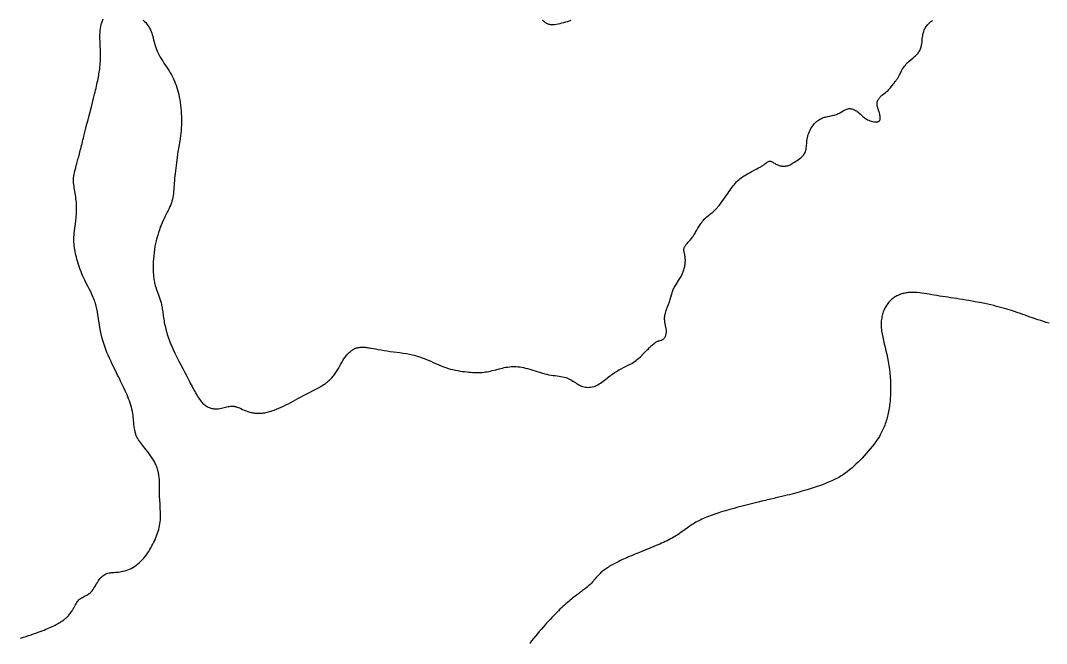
# Model space of a CAD drawing. Header units: millimetres. Extents: x -2553 to 4935, y -927 to 8597.
# Drawn here: x -2553 to 1372, y -927 to 1454 of the extents above; entities that cross this region are included whole.
import ezdxf

# ---------------------------------------------------------------- set-up
doc = ezdxf.new("R2010")
doc.units = ezdxf.units.MM
doc.layers.add('176', color=7, linetype='Continuous')

msp = doc.modelspace()

# ---------------------------------------------------------------- linework, layer by layer
at = {"layer": '176', "elevation": 176}
for points in [[(-2553.2, -906.8), (-2542.3, -903.4), (-2532, -900.1), (-2522, -896.8), (-2512.5, -893.6), (-2503.3, -890.5), (-2494.6, -887.4), (-2486.2, -884.4), (-2478.2, -881.4), (-2470.5, -878.4), (-2463.2, -875.6), (-2456.2, -872.7), (-2449.6, -869.9), (-2443.3, -867.2), (-2437.3, -864.5), (-2431.6, -861.8), (-2426.2, -859.2), (-2421.1, -856.7), (-2416.3, -854.2), (-2411.7, -851.7), (-2407.4, -849.3), (-2403.3, -846.9), (-2399.5, -844.5), (-2395.9, -842.2), (-2392.5, -840), (-2389.3, -837.8), (-2386.3, -835.6), (-2383.5, -833.4), (-2380.9, -831.3), (-2378.5, -829.2), (-2376.2, -827.2), (-2374.1, -825.2), (-2372.1, -823.2), (-2370.2, -821.3), (-2368.5, -819.4), (-2365.4, -815.7), (-2362.6, -812.1), (-2360.2, -808.7), (-2357.9, -805.3), (-2355.9, -802.1), (-2353.9, -798.9), (-2352.1, -795.9), (-2350.4, -793), (-2348.7, -790.1), (-2347.2, -787.4), (-2345.7, -784.8), (-2343, -779.8), (-2340.4, -775.3), (-2337.9, -771.1), (-2335.4, -767.2), (-2332.9, -763.7), (-2330.2, -760.6), (-2327.2, -757.8), (-2323.9, -755.3), (-2320.4, -753), (-2316.5, -750.9), (-2312.5, -748.9), (-2308.3, -746.9), (-2304.1, -744.8), (-2299.8, -742.6), (-2295.4, -740), (-2291.2, -737.2), (-2287, -733.9), (-2285, -732), (-2283, -730), (-2281.1, -727.9), (-2279.2, -725.7), (-2275.6, -720.9), (-2272, -715.8), (-2268.6, -710.4), (-2262, -699.4), (-2258.7, -693.9), (-2255.5, -688.6), (-2252.2, -683.7), (-2248.9, -679.1), (-2247.2, -677), (-2245.5, -675), (-2243.7, -673.1), (-2242, -671.4), (-2238.4, -668.3), (-2234.6, -665.6), (-2230.8, -663.3), (-2226.8, -661.4), (-2222.7, -659.9), (-2218.5, -658.6), (-2214.1, -657.5), (-2209.5, -656.7), (-2204.7, -656.1), (-2199.7, -655.6), (-2194.6, -655.2), (-2189.2, -654.8), (-2183.8, -654.4), (-2178.2, -653.9), (-2172.4, -653.3), (-2166.6, -652.4), (-2160.6, -651.3), (-2154.5, -649.9), (-2148.4, -648), (-2142.2, -645.8), (-2135.9, -643.1), (-2129.6, -639.9), (-2123.3, -636.3), (-2117.1, -632.4), (-2110.9, -628), (-2104.8, -623.3), (-2098.8, -618.3), (-2093, -612.9), (-2087.4, -607.2), (-2081.9, -601.3), (-2076.7, -595.1), (-2071.7, -588.6), (-2067, -582), (-2062.4, -575.2), (-2058.1, -568.3), (-2054, -561.3), (-2050.1, -554.2), (-2046.4, -547.1), (-2043, -540), (-2039.7, -532.9), (-2036.6, -525.9), (-2033.7, -519), (-2031, -512.1), (-2028.6, -505.2), (-2026.3, -498.3), (-2024.3, -491.3), (-2022.6, -484.3), (-2021, -477.2), (-2019.8, -469.9), (-2018.8, -462.5), (-2018.1, -454.8), (-2017.8, -446.9), (-2017.6, -438.8), (-2017.7, -430.5), (-2018, -422), (-2018.4, -413.3), (-2018.9, -404.5), (-2019.4, -395.5), (-2020.4, -377.1), (-2020.8, -367.8), (-2021, -358.4), (-2021.1, -339.4), (-2021.2, -320.4), (-2021.4, -310.9), (-2021.9, -301.5), (-2022.7, -292.2), (-2023.8, -282.9), (-2024.6, -278.3), (-2025.4, -273.8), (-2026.4, -269.2), (-2027.6, -264.8), (-2028.9, -260.3), (-2030.3, -255.9), (-2031.9, -251.6), (-2033.7, -247.3), (-2035.6, -243), (-2037.6, -238.8), (-2041.9, -230.6), (-2046.5, -222.6), (-2051.5, -214.8), (-2056.6, -207.4), (-2061.8, -200.2), (-2067, -193.4), (-2072.1, -186.9), (-2077.1, -180.7), (-2081.9, -174.9), (-2086.4, -169.4), (-2090.6, -164.2), (-2094.6, -159), (-2098.3, -153.9), (-2101.8, -148.8), (-2104.9, -143.6), (-2107.7, -138.1), (-2110.2, -132.5), (-2111.3, -129.5), (-2112.4, -126.4), (-2113.3, -123.3), (-2114.2, -120), (-2115, -116.6), (-2115.7, -113.1), (-2117, -105.7), (-2118.1, -98.1), (-2119, -90.2), (-2119.9, -82), (-2120.8, -73.7), (-2122.7, -56.8), (-2123.9, -48.4), (-2125.3, -40), (-2127.1, -31.7), (-2129.1, -23.6), (-2131.3, -15.6), (-2133.9, -7.6), (-2136.6, 0.2), (-2139.5, 7.9), (-2142.5, 15.5), (-2145.7, 23.1), (-2152.4, 38.1), (-2159.3, 52.9), (-2166.3, 67.8), (-2170, 75.3), (-2173.7, 83), (-2177.6, 90.8), (-2181.5, 98.9), (-2185.6, 107.2), (-2189.9, 115.8), (-2194.2, 124.7), (-2198.8, 134), (-2203.5, 143.6), (-2208.2, 153.6), (-2213, 163.9), (-2217.7, 174.5), (-2222.3, 185.4), (-2226.8, 196.6), (-2231.1, 208), (-2235, 219.6), (-2238.7, 231.4), (-2241.9, 243.5), (-2244.8, 255.7), (-2247.3, 268), (-2249.5, 280.3), (-2251.5, 292.6), (-2253.3, 304.9), (-2255.2, 317), (-2257.1, 328.9), (-2259.1, 340.5), (-2261.4, 351.8), (-2262.6, 357.3), (-2263.9, 362.8), (-2265.3, 368.1), (-2266.8, 373.2), (-2268.4, 378.3), (-2270, 383.3), (-2273.6, 392.9), (-2277.5, 402.2), (-2281.6, 411.1), (-2285.8, 419.8), (-2290.1, 428.3), (-2294.4, 436.6), (-2302.9, 453), (-2307, 461.1), (-2310.9, 469.3), (-2314.6, 477.4), (-2318.1, 485.6), (-2321.4, 493.7), (-2324.5, 501.9), (-2327.4, 509.9), (-2330.2, 518), (-2332.7, 525.9), (-2335.1, 533.7), (-2337.3, 541.5), (-2339.3, 549.1), (-2341.1, 556.6), (-2342.8, 563.9), (-2344.3, 571.2), (-2345.6, 578.4), (-2346.7, 585.4), (-2347.6, 592.4), (-2348.2, 599.4), (-2348.7, 606.3), (-2348.9, 613.2), (-2348.9, 620.1), (-2348.7, 626.9), (-2348.2, 633.8), (-2347.6, 640.7), (-2346.8, 647.6), (-2345, 661.6), (-2343.1, 675.8), (-2341.2, 690.2), (-2340.5, 697.6), (-2339.8, 705.1), (-2339.4, 712.6), (-2339, 720.2), (-2338.8, 727.8), (-2338.7, 735.5), (-2338.8, 743.1), (-2339.1, 750.7), (-2339.5, 758.2), (-2340.1, 765.7), (-2340.9, 773), (-2341.8, 780.2), (-2342.8, 787.3), (-2344, 794.3), (-2346.3, 807.9), (-2347.4, 814.6), (-2348.4, 821.1), (-2349.2, 827.6), (-2349.8, 834.1), (-2350.2, 840.5), (-2350.2, 846.8), (-2349.8, 853.1), (-2349.1, 859.5), (-2348, 866), (-2346.7, 872.7), (-2345.1, 879.8), (-2344.1, 883.4), (-2343.2, 887.2), (-2342.1, 891.1), (-2341, 895.1), (-2339.9, 899.2), (-2338.7, 903.5), (-2337.4, 908), (-2336.1, 912.6), (-2334.8, 917.4), (-2333.4, 922.4), (-2332, 927.6), (-2330.5, 933.1), (-2329, 938.7), (-2327.5, 944.5), (-2325.9, 950.6), (-2324.3, 956.8), (-2322.7, 963.2), (-2321.1, 969.7), (-2319.4, 976.4), (-2317.7, 983.3), (-2315.9, 990.4), (-2314.2, 997.5), (-2312.4, 1004.8), (-2310.5, 1012.2), (-2306.8, 1027.4), (-2302.9, 1043), (-2298.9, 1058.9), (-2294.8, 1075), (-2290.6, 1091.4), (-2282.2, 1124.4), (-2277.9, 1140.8), (-2273.8, 1157), (-2269.9, 1172.9), (-2267.9, 1180.7), (-2266.1, 1188.4), (-2264.3, 1195.9), (-2262.6, 1203.4), (-2260.9, 1210.6), (-2259.3, 1217.8), (-2257.9, 1224.7), (-2256.5, 1231.4), (-2255.2, 1238), (-2254, 1244.3), (-2252.9, 1250.4), (-2252, 1256.3), (-2251.1, 1262.1), (-2250.3, 1267.6), (-2249.6, 1273), (-2249.1, 1278.2), (-2248.5, 1283.2), (-2248.1, 1288.1), (-2247.8, 1292.9), (-2247.5, 1297.6), (-2247.1, 1306.6), (-2246.9, 1315.4), (-2246.9, 1323.8), (-2247.1, 1332.2), (-2247.4, 1340.5), (-2248.2, 1357.2), (-2248.9, 1374), (-2249.2, 1382.4), (-2249.3, 1390.8), (-2249.2, 1399.1), (-2248.9, 1407.3), (-2248.3, 1415.4), (-2247.4, 1423.4), (-2246.1, 1431.2), (-2244.5, 1438.9), (-2242.4, 1446.3), (-2240.1, 1453.5), (-2237.4, 1460.5)], [(-2083.5, 1456), (-2078.6, 1451), (-2074, 1446), (-2069.8, 1440.8), (-2065.9, 1435.5), (-2062.3, 1430), (-2059.1, 1424.4), (-2056.2, 1418.6), (-2053.6, 1412.6), (-2051.3, 1406.4), (-2049.3, 1400.1), (-2047.4, 1393.5), (-2045.7, 1386.8), (-2044, 1379.9), (-2042.2, 1372.9), (-2040.3, 1365.8), (-2038.3, 1358.6), (-2035.9, 1351.3), (-2033.3, 1344), (-2030.2, 1336.6), (-2026.6, 1329.2), (-2022.7, 1321.7), (-2018.4, 1314.2), (-2013.8, 1306.7), (-2009.1, 1299.2), (-2004.2, 1291.6), (-1994.4, 1276.5), (-1989.5, 1268.9), (-1984.8, 1261.3), (-1980.3, 1253.7), (-1976, 1246.1), (-1972, 1238.4), (-1968.2, 1230.7), (-1964.6, 1222.8), (-1961.3, 1214.8), (-1958.1, 1206.5), (-1955.2, 1198), (-1952.5, 1189.3), (-1950, 1180.3), (-1947.8, 1170.9), (-1945.7, 1161.1), (-1943.8, 1151), (-1942.2, 1140.7), (-1940.8, 1130.1), (-1939.6, 1119.4), (-1938.6, 1108.5), (-1937.9, 1097.6), (-1937.5, 1086.7), (-1937.3, 1075.8), (-1937.3, 1065), (-1937.7, 1054.3), (-1938.3, 1043.8), (-1939.1, 1033.4), (-1940.1, 1023.1), (-1941.3, 1012.9), (-1944.1, 992.7), (-1947.3, 972.5), (-1950.6, 952.1), (-1953.8, 931.3), (-1956.8, 910.5), (-1958.2, 900.2), (-1959.5, 889.9), (-1960.7, 879.8), (-1961.8, 869.9), (-1962.8, 860.2), (-1963.7, 850.7), (-1964.5, 841.6), (-1965.1, 832.8), (-1965.7, 824.3), (-1966.2, 816.1), (-1966.8, 808.1), (-1967.4, 800.4), (-1968.2, 792.8), (-1969.2, 785.4), (-1970.4, 778.2), (-1971.9, 771), (-1973.8, 763.9), (-1976, 756.9), (-1978.6, 749.9), (-1981.5, 742.8), (-1984.7, 735.7), (-1988.2, 728.5), (-1991.8, 721.1), (-1995.6, 713.6), (-1999.5, 705.9), (-2003.4, 698), (-2007.2, 689.7), (-2011.1, 681.2), (-2014.8, 672.4), (-2018.4, 663.2), (-2021.9, 653.7), (-2025.2, 643.8), (-2028.3, 633.7), (-2031.3, 623.3), (-2034, 612.6), (-2036.4, 601.6), (-2038.6, 590.4), (-2040.6, 578.9), (-2042.2, 567.1), (-2043.5, 555.2), (-2044.6, 543.2), (-2045.3, 531.1), (-2045.6, 519.2), (-2045.7, 507.4), (-2045.4, 495.9), (-2045.2, 490.3), (-2044.8, 484.8), (-2044.4, 479.4), (-2043.9, 474.1), (-2043.3, 469), (-2042.6, 464), (-2041.9, 459.2), (-2041, 454.5), (-2040.1, 450), (-2039.1, 445.8), (-2038, 441.6), (-2036.9, 437.6), (-2034.4, 430), (-2031.8, 422.7), (-2029.1, 415.7), (-2023.6, 401.7), (-2021, 394.5), (-2018.5, 387), (-2017.3, 383.1), (-2016.1, 379.1), (-2015.1, 374.9), (-2014.1, 370.5), (-2013.2, 366), (-2012.3, 361.3), (-2011.5, 356.5), (-2010.7, 351.5), (-2009.9, 346.3), (-2009.2, 341), (-2008.4, 335.6), (-2007.6, 330), (-2006.8, 324.3), (-2005.9, 318.5), (-2005, 312.5), (-2003.9, 306.4), (-2002.9, 300.2), (-2001.7, 293.9), (-2000.3, 287.5), (-1998.9, 281), (-1997.3, 274.4), (-1995.6, 267.7), (-1993.7, 260.9), (-1991.7, 254), (-1989.4, 247.1), (-1987, 240.1), (-1984.4, 233), (-1981.6, 225.8), (-1978.7, 218.6), (-1975.6, 211.4), (-1969.1, 196.8), (-1962.1, 182.1), (-1954.9, 167.3), (-1947.4, 152.6), (-1939.8, 138), (-1932.2, 123.6), (-1924.7, 109.3), (-1917.4, 95.3), (-1910.3, 81.6), (-1906.9, 74.9), (-1903.5, 68.3), (-1900.1, 61.8), (-1896.8, 55.5), (-1893.5, 49.3), (-1890.3, 43.3), (-1887.1, 37.5), (-1883.9, 31.8), (-1880.7, 26.3), (-1877.5, 21.1), (-1874.3, 16), (-1871.2, 11.2), (-1868, 6.6), (-1864.8, 2.2), (-1861.6, -1.8), (-1858.4, -5.6), (-1855.1, -9.2), (-1851.8, -12.4), (-1848.5, -15.3), (-1845.1, -17.9), (-1841.7, -20.2), (-1838.3, -22.3), (-1834.8, -24), (-1831.3, -25.5), (-1827.9, -26.8), (-1824.4, -27.8), (-1820.9, -28.6), (-1817.4, -29.3), (-1814, -29.7), (-1810.5, -30), (-1807.1, -30.1), (-1803.8, -30.1), (-1797.2, -29.6), (-1790.8, -28.8), (-1784.6, -27.8), (-1778.8, -26.5), (-1773.4, -25.3), (-1768.3, -24), (-1763.4, -22.8), (-1758.8, -21.8), (-1754.2, -20.9), (-1749.7, -20.3), (-1745.3, -19.9), (-1740.8, -20), (-1736.1, -20.4), (-1733.8, -20.8), (-1731.3, -21.2), (-1728.9, -21.9), (-1726.3, -22.6), (-1723.7, -23.5), (-1721, -24.5), (-1715.4, -26.8), (-1709.6, -29.3), (-1703.5, -32.1), (-1697.1, -34.9), (-1690.4, -37.6), (-1683.4, -40.2), (-1676.2, -42.6), (-1672.5, -43.6), (-1668.7, -44.5), (-1664.9, -45.4), (-1661, -46), (-1657, -46.6), (-1652.9, -46.9), (-1648.8, -47.2), (-1644.7, -47.2), (-1640.4, -47.2), (-1636.2, -47), (-1631.8, -46.7), (-1627.5, -46.2), (-1623.1, -45.6), (-1618.6, -44.9), (-1609.7, -43.2), (-1600.7, -40.9), (-1591.6, -38.3), (-1582.5, -35.3), (-1573.4, -31.9), (-1564.3, -28.2), (-1555.3, -24.2), (-1546.3, -19.9), (-1537.4, -15.4), (-1528.4, -10.8), (-1519.4, -5.9), (-1510.3, -0.9), (-1501.2, 4.1), (-1491.9, 9.2), (-1482.5, 14.3), (-1472.9, 19.5), (-1463.1, 24.5), (-1453.1, 29.5), (-1433.1, 39.6), (-1423.3, 44.7), (-1413.6, 50), (-1404.1, 55.4), (-1395, 61), (-1390.6, 64), (-1386.4, 66.9), (-1382.2, 70), (-1378.2, 73.1), (-1374.4, 76.3), (-1370.7, 79.6), (-1367.2, 83), (-1363.8, 86.5), (-1360.6, 90.1), (-1357.6, 93.7), (-1354.6, 97.4), (-1351.8, 101.1), (-1346.5, 108.7), (-1341.6, 116.4), (-1337, 124.1), (-1332.5, 131.8), (-1328.3, 139.4), (-1324, 146.8), (-1319.8, 154), (-1315.5, 160.9), (-1311, 167.4), (-1306.3, 173.5), (-1301.5, 179.2), (-1299, 181.9), (-1296.5, 184.5), (-1293.9, 186.9), (-1291.2, 189.2), (-1288.5, 191.4), (-1285.7, 193.4), (-1282.9, 195.3), (-1279.9, 197), (-1277, 198.6), (-1273.9, 200), (-1270.8, 201.3), (-1267.6, 202.4), (-1264.3, 203.3), (-1260.9, 204.1), (-1257.4, 204.7), (-1253.9, 205.1), (-1250.3, 205.4), (-1246.5, 205.5), (-1242.7, 205.4), (-1238.8, 205.3), (-1234.8, 205), (-1230.7, 204.6), (-1226.5, 204.1), (-1222.2, 203.5), (-1217.8, 202.8), (-1213.3, 202), (-1204, 200.4), (-1194.3, 198.6), (-1184.1, 196.7), (-1173.4, 194.8), (-1162.3, 193), (-1150.7, 191.3), (-1138.8, 189.6), (-1126.6, 188), (-1101.7, 184.7), (-1089.3, 182.9), (-1076.9, 180.9), (-1064.7, 178.6), (-1052.8, 176.1), (-1047, 174.7), (-1041.3, 173.3), (-1035.7, 171.7), (-1030.2, 170.1), (-1024.8, 168.3), (-1019.6, 166.5), (-1009.3, 162.7), (-999.4, 158.6), (-989.8, 154.5), (-980.4, 150.2), (-971.2, 146), (-962.1, 141.8), (-953, 137.8), (-944, 134), (-935, 130.5), (-925.9, 127.3), (-916.7, 124.5), (-907.5, 121.9), (-898.4, 119.6), (-889.3, 117.6), (-880.3, 115.8), (-871.4, 114.3), (-862.7, 113), (-854.1, 111.9), (-845.8, 110.9), (-837.8, 110.1), (-830, 109.5), (-822.5, 109), (-815.1, 108.7), (-808, 108.6), (-801, 108.6), (-794.2, 108.9), (-787.4, 109.3), (-780.8, 109.9), (-774.2, 110.7), (-767.6, 111.7), (-761, 112.9), (-754.4, 114.3), (-747.9, 115.9), (-734.7, 119.2), (-721.6, 122.7), (-708.6, 125.9), (-702.1, 127.3), (-695.7, 128.6), (-689.2, 129.7), (-682.7, 130.5), (-676.2, 131.2), (-669.7, 131.5), (-663.1, 131.6), (-656.4, 131.5), (-649.5, 131), (-642.5, 130.2), (-635.4, 129.1), (-628, 127.7), (-620.5, 125.9), (-612.7, 123.8), (-604.8, 121.4), (-596.8, 118.9), (-580.4, 113.5), (-563.9, 108.3), (-555.6, 105.9), (-547.3, 103.7), (-539.2, 101.8), (-531.1, 100.2), (-523.1, 98.9), (-515.2, 97.7), (-507.6, 96.7), (-500.1, 95.7), (-492.8, 94.8), (-485.7, 93.7), (-479, 92.5), (-472.5, 91), (-466.3, 89.3), (-463.3, 88.3), (-460.4, 87.2), (-454.9, 84.8), (-449.6, 82.1), (-444.6, 79.2), (-439.7, 76.1), (-430.3, 69.9), (-425.7, 66.9), (-421.2, 64), (-416.5, 61.3), (-411.8, 58.9), (-407, 56.8), (-402.1, 55.1), (-397, 53.7), (-391.9, 52.7), (-386.7, 52.1), (-381.4, 51.9), (-376.1, 52.1), (-370.8, 52.7), (-365.5, 53.7), (-360.1, 55.2), (-354.8, 57.1), (-349.5, 59.4), (-344.2, 62.1), (-339, 65.1), (-333.8, 68.4), (-328.7, 71.9), (-318.6, 79.3), (-308.9, 86.8), (-304.2, 90.5), (-299.6, 94.1), (-295.1, 97.5), (-290.6, 100.9), (-286.2, 104.1), (-281.8, 107.1), (-273.1, 113), (-268.7, 115.7), (-264.2, 118.3), (-259.7, 120.8), (-255, 123.2), (-245.5, 127.8), (-235.5, 132.4), (-230.4, 134.9), (-225.2, 137.5), (-219.9, 140.3), (-214.5, 143.4), (-209.1, 146.8), (-203.6, 150.6), (-198, 154.7), (-192.4, 159.2), (-186.8, 164.1), (-181.2, 169.1), (-170.3, 179.5), (-165.1, 184.8), (-160, 189.9), (-155.2, 194.8), (-150.6, 199.5), (-146.3, 203.8), (-144.2, 205.8), (-142.2, 207.8), (-138.5, 211.3), (-135.1, 214.5), (-131.9, 217.4), (-128.9, 219.9), (-126.1, 222.1), (-123.4, 224), (-120.9, 225.6), (-118.5, 226.9), (-116.2, 228.1), (-113.9, 229), (-111.7, 229.7), (-109.5, 230.2), (-105.3, 231.2), (-101.3, 232.1), (-99.4, 232.7), (-97.6, 233.5), (-95.8, 234.4), (-94, 235.6), (-92.4, 237.1), (-90.8, 238.9), (-89.3, 240.9), (-87.8, 243.1), (-86.6, 245.5), (-85.4, 248), (-84.4, 250.7), (-83.5, 253.5), (-82.7, 256.3), (-82.2, 259.1), (-81.8, 261.9), (-81.6, 264.8), (-81.6, 267.6), (-81.8, 270.4), (-82.4, 276.1), (-83.5, 281.9), (-84.7, 287.9), (-86.1, 294.2), (-87.3, 300.9), (-87.9, 304.3), (-88.3, 307.9), (-88.6, 311.6), (-88.7, 315.4), (-88.6, 319.3), (-88.3, 323.3), (-87.8, 327.5), (-87, 331.7), (-85.8, 336.1), (-84.5, 340.6), (-82.9, 345.2), (-81.2, 349.9), (-77.5, 359.3), (-73.7, 368.8), (-70.2, 378.3), (-68.6, 382.9), (-67.2, 387.5), (-64.6, 396.4), (-62.3, 405.1), (-59.9, 413.6), (-58.6, 417.7), (-57.1, 421.8), (-55.5, 425.8), (-53.7, 429.7), (-51.7, 433.6), (-49.6, 437.4), (-45, 445), (-35.3, 460.3), (-30.5, 468.2), (-25.9, 476.3), (-21.7, 484.6), (-19.8, 488.8), (-18, 493.1), (-16.4, 497.3), (-14.9, 501.6), (-13.6, 505.9), (-12.5, 510.2), (-11.5, 514.5), (-10.7, 518.8), (-10.2, 523.1), (-9.7, 527.3), (-9.5, 531.5), (-9.4, 535.6), (-9.4, 539.6), (-9.6, 543.5), (-9.9, 547.3), (-10.3, 551), (-10.9, 554.6), (-11.5, 558), (-12.9, 564.4), (-13.6, 567.4), (-14.1, 570.3), (-14.6, 573.2), (-14.8, 576), (-14.9, 578.7), (-14.7, 581.3), (-14.1, 584), (-13.3, 586.6), (-12.1, 589.2), (-10.6, 591.7), (-8.9, 594.3), (-6.9, 596.8), (-2.7, 601.7), (1.9, 606.6), (6.3, 611.4), (10.4, 616.2), (14.3, 621), (17.9, 626.1), (19.8, 628.9), (21.7, 631.7), (23.6, 634.8), (25.5, 638), (27.6, 641.4), (29.7, 645), (31.9, 648.7), (34.2, 652.6), (38.8, 660.5), (43.6, 668.3), (46, 672.1), (48.4, 675.8), (50.8, 679.3), (53.1, 682.6), (55.5, 685.8), (57.9, 688.7), (60.3, 691.5), (62.7, 694.2), (67.7, 699.2), (73, 704), (78.8, 708.8), (81.8, 711.2), (85, 713.7), (88.4, 716.3), (91.8, 719.1), (95.4, 722.2), (99.1, 725.5), (103, 729.1), (107, 733.1), (111.2, 737.5), (113.4, 739.9), (115.5, 742.3), (117.7, 745), (120, 747.7), (124.6, 753.5), (129.3, 759.7), (134, 766.1), (143.5, 779.5), (152.9, 792.9), (157.5, 799.5), (161.9, 805.8), (166.1, 811.8), (170.2, 817.4), (174.2, 822.7), (178.1, 827.7), (182, 832.4), (186.1, 836.9), (190.3, 841.2), (194.7, 845.3), (199.4, 849.4), (204.4, 853.3), (209.9, 857.1), (212.8, 859.1), (215.8, 861), (222.2, 864.8), (229, 868.7), (235.9, 872.5), (243, 876.2), (257.1, 883.5), (263.9, 887.1), (270.3, 890.5), (273.4, 892.2), (276.4, 893.9), (279.2, 895.5), (281.9, 897.1), (284.4, 898.7), (286.8, 900.2), (289, 901.7), (291.1, 903.1), (293.1, 904.5), (294.9, 905.9), (298.3, 908.4), (301.3, 910.6), (304, 912.6), (306.5, 914.2), (308.8, 915.4), (311.1, 916.2), (313.3, 916.6), (315.6, 916.5), (317.9, 916), (320.4, 915.1), (322.9, 913.8), (325.5, 912.3), (328.2, 910.6), (334, 907), (337, 905.2), (340.1, 903.5), (343.3, 902), (346.6, 900.8), (350, 899.7), (353.5, 898.9), (356.9, 898.3), (360.4, 897.9), (363.8, 897.7), (367.1, 897.7), (370.3, 897.8), (373.4, 898), (376.2, 898.3), (378.9, 898.8), (381.3, 899.3), (383.6, 899.9), (385.7, 900.6), (387.6, 901.3), (391.3, 903.1), (394.9, 905.1), (398.8, 907.4), (400.8, 908.7), (403, 910), (405.3, 911.4), (407.7, 912.9), (412.8, 916), (418.1, 919.5), (423.7, 923.2), (429.3, 927.3), (432.2, 929.5), (434.9, 931.9), (437.6, 934.4), (440.2, 937.1), (442.7, 939.9), (444.9, 943), (447, 946.4), (448.8, 950), (450.4, 953.9), (451.6, 958.1), (452.6, 962.7), (453.3, 967.5), (453.9, 972.5), (454.4, 977.8), (454.9, 983.3), (455.5, 988.9), (456.1, 994.6), (456.9, 1000.4), (458, 1006.3), (459.4, 1012.2), (461.2, 1018.2), (463.3, 1024), (465.7, 1029.8), (468.4, 1035.4), (471.4, 1040.9), (474.5, 1046.2), (477.9, 1051.2), (481.4, 1055.9), (485, 1060.3), (488.7, 1064.3), (492.5, 1067.9), (496.2, 1071), (500, 1073.8), (503.8, 1076.2), (507.7, 1078.2), (511.5, 1080), (515.4, 1081.6), (519.4, 1082.9), (523.3, 1084.1), (527.3, 1085.1), (535.5, 1087), (543.8, 1088.7), (552.1, 1090.5), (560.3, 1092.7), (564.4, 1093.9), (568.4, 1095.3), (572.4, 1096.9), (576.3, 1098.6), (580.1, 1100.5), (583.8, 1102.6), (591.1, 1107), (598.2, 1111.1), (601.8, 1112.9), (605.4, 1114.5), (608.9, 1115.8), (612.5, 1116.8), (616.2, 1117.3), (619.8, 1117.4), (623.5, 1117.1), (627.2, 1116.4), (630.9, 1115.4), (634.5, 1114.1), (638.1, 1112.4), (641.6, 1110.6), (645, 1108.5), (648.4, 1106.2), (651.6, 1103.8), (654.7, 1101.3), (660.8, 1095.9), (666.8, 1090.3), (669.9, 1087.6), (673.1, 1084.8), (676.6, 1082.2), (680.2, 1079.6), (684.1, 1077.2), (688.2, 1074.9), (692.7, 1072.8), (697.3, 1070.9), (702.1, 1069.3), (706.8, 1068), (711.5, 1067.1), (716, 1066.4), (718.1, 1066.3), (720.2, 1066.2), (722.2, 1066.3), (724.1, 1066.5), (725.9, 1066.8), (727.5, 1067.2), (729, 1067.8), (730.4, 1068.4), (731.6, 1069.3), (732.7, 1070.2), (733.6, 1071.3), (734.4, 1072.5), (735, 1073.8), (735.5, 1075.2), (735.9, 1076.7), (736.2, 1078.3), (736.4, 1081.6), (736.3, 1085.3), (735.8, 1089), (735.1, 1092.9), (734.2, 1096.8), (733.2, 1100.7), (732.1, 1104.4), (730.9, 1108.1), (728.6, 1115), (727.6, 1118.2), (726.6, 1121.4), (725.8, 1124.5), (725.1, 1127.6), (724.6, 1130.6), (724.3, 1133.6), (724.3, 1136.5), (724.6, 1139.5), (725.2, 1142.4), (726, 1145.3), (727.1, 1148.2), (728.4, 1151), (729.9, 1153.8), (731.6, 1156.4), (733.5, 1159), (735.5, 1161.5), (737.6, 1163.8), (739.8, 1166), (742.1, 1168.1), (744.5, 1170.1), (749.6, 1173.9), (754.9, 1177.8), (757.6, 1179.9), (760.4, 1182.1), (763.3, 1184.6), (766.2, 1187.2), (769.1, 1190.2), (772.1, 1193.4), (775.1, 1196.8), (778, 1200.4), (783.7, 1207.6), (786.4, 1211.1), (789, 1214.5), (791.3, 1217.8), (793.5, 1220.7), (795.5, 1223.3), (797.2, 1225.6), (798.7, 1227.5), (800, 1229.2), (801.2, 1230.7), (802.3, 1232.1), (804.3, 1235), (805.3, 1236.7), (806.4, 1238.7), (807.6, 1240.9), (808.9, 1243.6), (810.5, 1246.7), (812.1, 1250.2), (814, 1254), (816.1, 1258.1), (818.3, 1262.3), (820.7, 1266.7), (823.4, 1271.1), (826.2, 1275.5), (829.2, 1279.9), (832.5, 1284.1), (835.9, 1288.1), (839.6, 1292), (843.3, 1295.6), (847.2, 1299.1), (855, 1305.7), (862.7, 1311.9), (866.3, 1314.9), (869.8, 1317.8), (873.1, 1320.8), (876.1, 1323.7), (878.8, 1326.7), (881.3, 1329.7), (883.6, 1332.8), (885.7, 1335.9), (887.5, 1339.1), (889.2, 1342.4), (890.6, 1345.8), (891.9, 1349.4), (892.9, 1353.1), (893.8, 1357), (894.6, 1361), (895.2, 1365.2), (896.2, 1373.8), (897.1, 1382.6), (898.2, 1391.5), (898.9, 1395.9), (899.7, 1400.3), (900.7, 1404.5), (901.9, 1408.7), (903.2, 1412.8), (904.7, 1416.7), (906.3, 1420.5), (908.1, 1424.2), (910, 1427.7), (912.1, 1431.1), (914.3, 1434.3), (916.7, 1437.4), (919.2, 1440.2), (921.8, 1442.9), (924.5, 1445.4), (927.4, 1447.8), (930.5, 1450.1), (933.6, 1452.3), (936.9, 1454.5)], [(-447.3, 1454.4), (-454.4, 1451.9), (-461.5, 1449.6), (-468.5, 1447.4), (-475.6, 1445.3), (-482.6, 1443.5), (-489.6, 1441.7), (-496.5, 1440.2), (-503.2, 1438.9), (-509.8, 1437.9), (-512.9, 1437.6), (-516, 1437.4), (-518.9, 1437.3), (-521.8, 1437.4), (-524.5, 1437.6), (-527.2, 1438), (-529.7, 1438.6), (-532.1, 1439.3), (-534.3, 1440.1), (-536.5, 1441.1), (-540.7, 1443.3), (-544.6, 1445.9), (-548.4, 1448.8), (-552.1, 1451.8), (-555.8, 1455)], [(1382.7, 297.1), (1371.8, 300.3), (1361, 303.5), (1350.4, 306.9), (1339.9, 310.3), (1329.6, 313.8), (1319.5, 317.3), (1309.6, 320.7), (1300, 324.1), (1290.6, 327.5), (1281.5, 330.7), (1272.6, 333.9), (1263.8, 336.9), (1246.7, 342.7), (1238, 345.5), (1229.3, 348.3), (1220.4, 351), (1211.3, 353.7), (1201.8, 356.3), (1191.9, 358.9), (1181.5, 361.5), (1170.7, 364.2), (1159.5, 366.8), (1148, 369.3), (1136.2, 371.9), (1124.2, 374.4), (1099.9, 379.1), (1075.6, 383.6), (1063.6, 385.6), (1051.8, 387.6), (1040.1, 389.5), (1028.6, 391.3), (1017.3, 393), (1006.2, 394.7), (995.3, 396.3), (984.5, 397.9), (974, 399.5), (963.6, 401.1), (953.4, 402.7), (943.3, 404.4), (933.5, 406.1), (923.8, 407.8), (914.3, 409.4), (904.9, 410.8), (895.7, 412.1), (886.7, 413.2), (877.7, 414.1), (869, 414.6), (860.3, 414.8), (851.7, 414.5), (843.3, 413.9), (839.2, 413.4), (835, 412.7), (830.9, 412), (826.9, 411.1), (822.9, 410.1), (819, 409), (815.1, 407.8), (811.2, 406.4), (807.5, 404.9), (803.7, 403.2), (800.1, 401.5), (796.5, 399.5), (793, 397.5), (789.6, 395.3), (786.2, 393), (783, 390.5), (779.8, 387.9), (776.7, 385.1), (773.7, 382.2), (770.8, 379.1), (768, 375.9), (765.3, 372.5), (762.7, 369), (760.2, 365.4), (757.8, 361.6), (755.6, 357.6), (753.5, 353.6), (751.5, 349.4), (749.6, 345.1), (747.9, 340.7), (746.4, 336.1), (745, 331.5), (743.7, 326.7), (742.7, 321.8), (741.8, 316.8), (741, 311.7), (740.4, 306.5), (740.1, 301.3), (739.8, 295.9), (739.8, 290.4), (740, 284.9), (740.4, 279.2), (740.9, 273.5), (741.7, 267.7), (742.5, 261.8), (743.5, 255.9), (744.6, 249.8), (745.9, 243.7), (748.6, 231.2), (751.6, 218.5), (754.8, 205.4), (758, 192.1), (761.1, 178.4), (764.1, 164.5), (766.8, 150.4), (769.2, 136), (771.2, 121.4), (772.9, 106.7), (774.1, 91.9), (775.1, 77.1), (775.6, 62.4), (775.8, 47.8), (775.6, 33.4), (775.1, 19.2), (774.7, 12.3), (774.2, 5.4), (773.7, -1.4), (773, -8.1), (772.2, -14.7), (771.4, -21.2), (770.4, -27.6), (769.4, -34), (768.3, -40.2), (767, -46.4), (765.7, -52.5), (764.3, -58.5), (762.7, -64.4), (761.1, -70.2), (759.3, -76), (757.5, -81.7), (755.5, -87.3), (753.5, -92.9), (751.3, -98.4), (749, -103.8), (746.6, -109.2), (744.1, -114.6), (741.4, -119.8), (738.7, -125), (735.8, -130.2), (732.9, -135.3), (726.6, -145.4), (719.9, -155.3), (713, -164.9), (705.7, -174.4), (698.2, -183.6), (690.6, -192.6), (682.8, -201.4), (674.9, -210), (667, -218.3), (659.1, -226.5), (651.3, -234.4), (643.4, -242.1), (635.4, -249.5), (627.3, -256.7), (618.9, -263.7), (610.3, -270.4), (601.4, -276.9), (592.2, -283.2), (587.4, -286.2), (582.5, -289.2), (577.5, -292.1), (572.3, -295), (567, -297.8), (561.6, -300.5), (550.5, -305.8), (539, -310.8), (527.3, -315.6), (515.4, -320.2), (503.4, -324.5), (491.5, -328.6), (479.8, -332.4), (468.4, -336), (457.3, -339.4), (451.9, -341), (446.6, -342.6), (441.5, -344.1), (436.5, -345.5), (426.7, -348.3), (417.2, -350.9), (398.6, -355.9), (389.2, -358.3), (379.6, -360.7), (369.6, -363.1), (364.4, -364.4), (359.2, -365.6), (353.7, -366.9), (348.1, -368.3), (342.4, -369.6), (336.4, -371), (330.3, -372.5), (324, -374), (317.6, -375.5), (311, -377), (304.2, -378.6), (297.4, -380.3), (283.3, -383.6), (268.7, -387.1), (253.8, -390.8), (238.6, -394.5), (223.1, -398.4), (207.5, -402.5), (191.7, -406.6), (176, -410.8), (160.3, -415.2), (144.7, -419.7), (129.3, -424.3), (114.3, -429.1), (99.8, -434), (92.7, -436.5), (85.7, -439), (78.9, -441.6), (72.2, -444.3), (65.8, -446.9), (59.5, -449.6), (53.4, -452.4), (47.5, -455.2), (41.8, -458), (36.4, -460.9), (31.2, -463.8), (26.1, -466.8), (21.2, -469.8), (16.5, -472.9), (7.3, -479), (-10.5, -491.7), (-19.5, -498.2), (-28.8, -504.7), (-33.6, -508), (-38.6, -511.3), (-43.7, -514.6), (-49.1, -517.9), (-54.6, -521.1), (-60.4, -524.4), (-66.5, -527.7), (-72.8, -531), (-79.3, -534.2), (-86.1, -537.5), (-93, -540.7), (-100.1, -544), (-107.4, -547.2), (-114.8, -550.4), (-129.9, -556.8), (-160.6, -569.4), (-176, -575.5), (-191.1, -581.6), (-198.4, -584.6), (-205.7, -587.6), (-212.8, -590.5), (-219.8, -593.4), (-226.6, -596.3), (-233.2, -599.2), (-239.6, -602), (-245.9, -604.9), (-252, -607.7), (-257.9, -610.4), (-263.6, -613.2), (-269.2, -615.9), (-274.6, -618.7), (-279.8, -621.4), (-284.8, -624.1), (-289.7, -626.8), (-294.4, -629.5), (-299, -632.2), (-303.3, -634.9), (-307.5, -637.5), (-311.5, -640.2), (-315.4, -642.9), (-319.1, -645.6), (-322.6, -648.2), (-325.9, -650.9), (-329.1, -653.6), (-332.1, -656.3), (-335, -659), (-340.5, -664.4), (-345.6, -669.8), (-350.3, -675.2), (-355, -680.6), (-364.2, -691.2), (-369, -696.5), (-374.1, -701.7), (-379.6, -706.9), (-385.5, -712), (-391.9, -717.1), (-395.3, -719.7), (-398.8, -722.4), (-402.4, -725.1), (-406.2, -727.9), (-410.1, -730.8), (-414.1, -733.7), (-418.2, -736.8), (-422.4, -739.9), (-426.8, -743.2), (-431.3, -746.7), (-435.9, -750.2), (-440.7, -754), (-445.5, -757.9), (-450.5, -762), (-455.7, -766.3), (-460.9, -770.7), (-466.3, -775.4), (-471.8, -780.4), (-477.5, -785.5), (-483.3, -790.9), (-489.2, -796.5), (-495.2, -802.3), (-501.3, -808.4), (-507.5, -814.7), (-513.9, -821.2), (-520.3, -827.9), (-526.9, -834.9), (-533.5, -842.1), (-540.3, -849.6), (-547.1, -857.2), (-554, -865.2), (-561.1, -873.3), (-568.2, -881.7), (-575.3, -890.3), (-582.6, -899.1), (-590, -908.2), (-597.4, -917.5), (-604.9, -927.1)]]:
    msp.add_lwpolyline(points, dxfattribs=at)

doc.saveas('drawing.dxf')
